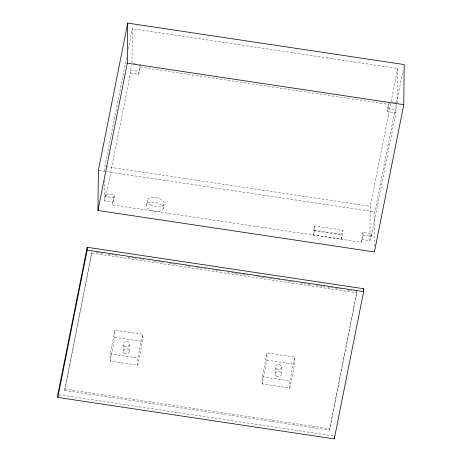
<?xml version="1.0" encoding="UTF-8"?>
<svg xmlns="http://www.w3.org/2000/svg" width="462" height="462" viewBox="0 0 462 462"><rect width="100%" height="100%" fill="white"/><g stroke="black" fill="none" stroke-linecap="round" stroke-linejoin="round"><path stroke-width="0.35" stroke-dasharray="2.31 1.73" d="M64.634 390.459L92.013 251.692L64.634 390.459L329.493 430.174L356.855 292.844L356.866 291.412L354.729 291.089M362.999 235.146L371.292 236.394L371.321 233.529L363.028 232.282L362.999 235.146L361.579 242.279L112.757 204.966L112.786 202.102L104.493 200.855L104.701 180.809M104.81 170.784L104.851 166.487L126.536 57.658M114.178 197.834L105.885 196.593L105.913 193.728L114.206 194.97L114.178 197.834L112.757 204.966M110.135 361.088L110.21 353.932L114.94 330.168L142.591 334.315L142.515 341.476L137.78 365.234L110.135 361.088L114.865 337.329L114.94 330.168M123.25 351.518L123.325 344.357M105.885 196.593L130.498 73.042L130.527 70.178L131.56 64.992M131.947 63.046L132.311 28.679L397.718 68.48L397.36 102.847M129.395 351.045L129.47 343.89M130.498 73.042L138.791 74.284L138.825 71.419L139.986 65.587M138.791 74.284L140.211 67.157L140.24 64.293L138.167 63.981M137.78 365.234L137.855 358.073L142.591 334.315M262.191 383.893L262.266 376.732L267.001 352.974L294.646 357.12L294.571 364.275L289.836 388.04L262.191 383.893L266.926 360.135L267.001 352.974M275.306 374.318L275.381 367.163M281.45 373.85L281.525 366.689M289.836 388.04L289.911 380.879L294.646 357.12M313.686 234.967L313.733 230.671L314.68 225.918L342.325 230.064L342.278 234.361L341.331 239.114L313.686 234.967L314.634 230.215L314.68 225.918M329.493 430.174L356.866 291.412M341.331 239.114L341.378 234.817L342.325 230.064M361.579 242.279L361.607 239.414L363.028 232.282M361.607 239.414L369.9 240.656L370.264 206.289L397.718 68.48M374.486 246.234L374.844 211.867L396.471 103.326M371.292 236.394L395.911 112.838L387.612 111.596L387.647 108.732L388.675 103.546M387.612 111.596L389.033 104.47L389.062 101.605M395.911 112.838L395.94 109.979L396.974 104.793M128.228 49.174L132.311 28.679M104.493 200.855L105.913 193.728M112.786 202.102L114.206 194.97M146.229 205.168L147.187 200.341M163.282 208.576A8.697 4.383 11.3 0 0 151.317 202.258A8.697 4.383 11.3 0 0 149.688 209.667A8.697 4.383 11.3 0 0 163.282 208.576L164.241 203.748M396.61 102.622L403.072 70.195M369.9 240.656L371.321 233.529M133.333 63.254L135.406 63.565M391.828 102.021L393.214 102.229M393.901 102.333L396.667 102.743M140.211 67.157L389.033 104.47M130.527 70.178L138.825 71.419M387.647 108.732L395.94 109.979M106.283 166.701L370.264 206.289M99.087 170.518L106.214 171.587M106.93 171.697L374.844 211.867M314.634 230.215L342.278 234.361M313.733 230.671L341.378 234.817M96.281 252.333L99.844 252.87M100.554 252.974L103.401 253.401M108.385 254.152L111.232 254.579M111.948 254.683L114.795 255.111M115.506 255.22L116.932 255.434M127.61 257.034L130.457 257.461M131.168 257.565L134.02 257.992M134.731 258.102L136.151 258.316M139.004 258.743L141.851 259.17M142.562 259.274L143.988 259.488M153.956 260.984L157.513 261.515M158.223 261.625L161.071 262.052M161.787 262.156L163.207 262.37M169.618 263.334L172.465 263.762M173.175 263.866L176.738 264.397M185.279 265.679L188.126 266.106M188.843 266.216L190.263 266.43M196.673 267.388L199.52 267.816M200.231 267.925L201.657 268.139M204.504 268.566L207.351 268.988M212.335 269.739L215.182 270.166M215.898 270.27L218.745 270.697M219.456 270.807L220.882 271.021M227.287 271.979L228.713 272.193M231.56 272.62L234.407 273.048M235.118 273.152L237.965 273.579M238.681 273.689L242.238 274.22M242.948 274.33L245.801 274.757M246.512 274.861L247.932 275.075M257.9 276.571L261.463 277.108M262.173 277.212L265.021 277.639M265.737 277.743L267.157 277.957M270.004 278.384L272.851 278.811M273.568 278.921L274.988 279.135M277.835 279.562L280.688 279.989M284.956 280.63L286.382 280.844M289.229 281.271L292.076 281.693M292.787 281.803L294.213 282.016M300.623 282.975L303.47 283.402M304.181 283.512L305.607 283.726M308.454 284.153L311.301 284.58M316.285 285.325L319.132 285.753M319.843 285.863L322.695 286.284M323.406 286.394L324.826 286.607M327.679 287.035L330.526 287.462M331.237 287.566L332.663 287.78M335.51 288.207L338.357 288.635M339.068 288.744L341.915 289.172M346.898 289.917L349.746 290.344M350.462 290.448L351.882 290.662M91.996 253.124L356.855 292.844M114.865 337.329L142.515 341.476M266.926 360.135L294.571 364.275M110.21 353.932L137.855 358.073M262.266 376.732L289.911 380.879M64.651 389.027L329.504 428.742M59.263 394.791L332.877 435.822M150.635 204.92A8.697 4.383 11.3 0 0 164.224 203.823A8.697 4.383 11.3 0 0 152.264 197.505A8.697 4.383 11.3 0 0 150.635 204.92M276.484 368.959A3.084 2.651 0.6 0 0 281.497 367.382A3.084 2.651 0.6 0 0 277.385 364.431A3.084 2.651 0.6 0 0 276.484 368.959M124.428 346.159A3.084 2.651 0.6 0 0 129.441 344.577A3.084 2.651 0.6 0 0 125.329 341.632A3.084 2.651 0.6 0 0 124.428 346.159M276.409 376.12A3.084 2.651 0.6 0 0 281.422 374.543A3.084 2.651 0.6 0 0 277.31 371.592A3.084 2.651 0.6 0 0 276.409 376.12M124.353 353.32A3.084 2.651 0.6 0 0 129.366 351.738A3.084 2.651 0.6 0 0 125.254 348.793A3.084 2.651 0.6 0 0 124.353 353.32"/><path stroke-width="0.69" d="M57.808 397.441L57.837 394.577L87.185 247.268L363.652 288.727L363.623 291.586L334.274 438.9L57.808 397.441L87.156 250.133L87.185 247.268M97.956 210.505L98.377 170.414L127.726 23.1L404.192 64.559L403.776 104.655L374.428 251.963L97.956 210.505L127.304 63.196L127.726 23.1M334.274 438.9L334.303 436.036M363.369 290.136L363.652 288.727M127.304 63.196L403.776 104.655M87.156 250.133L363.623 291.586"/></g></svg>
